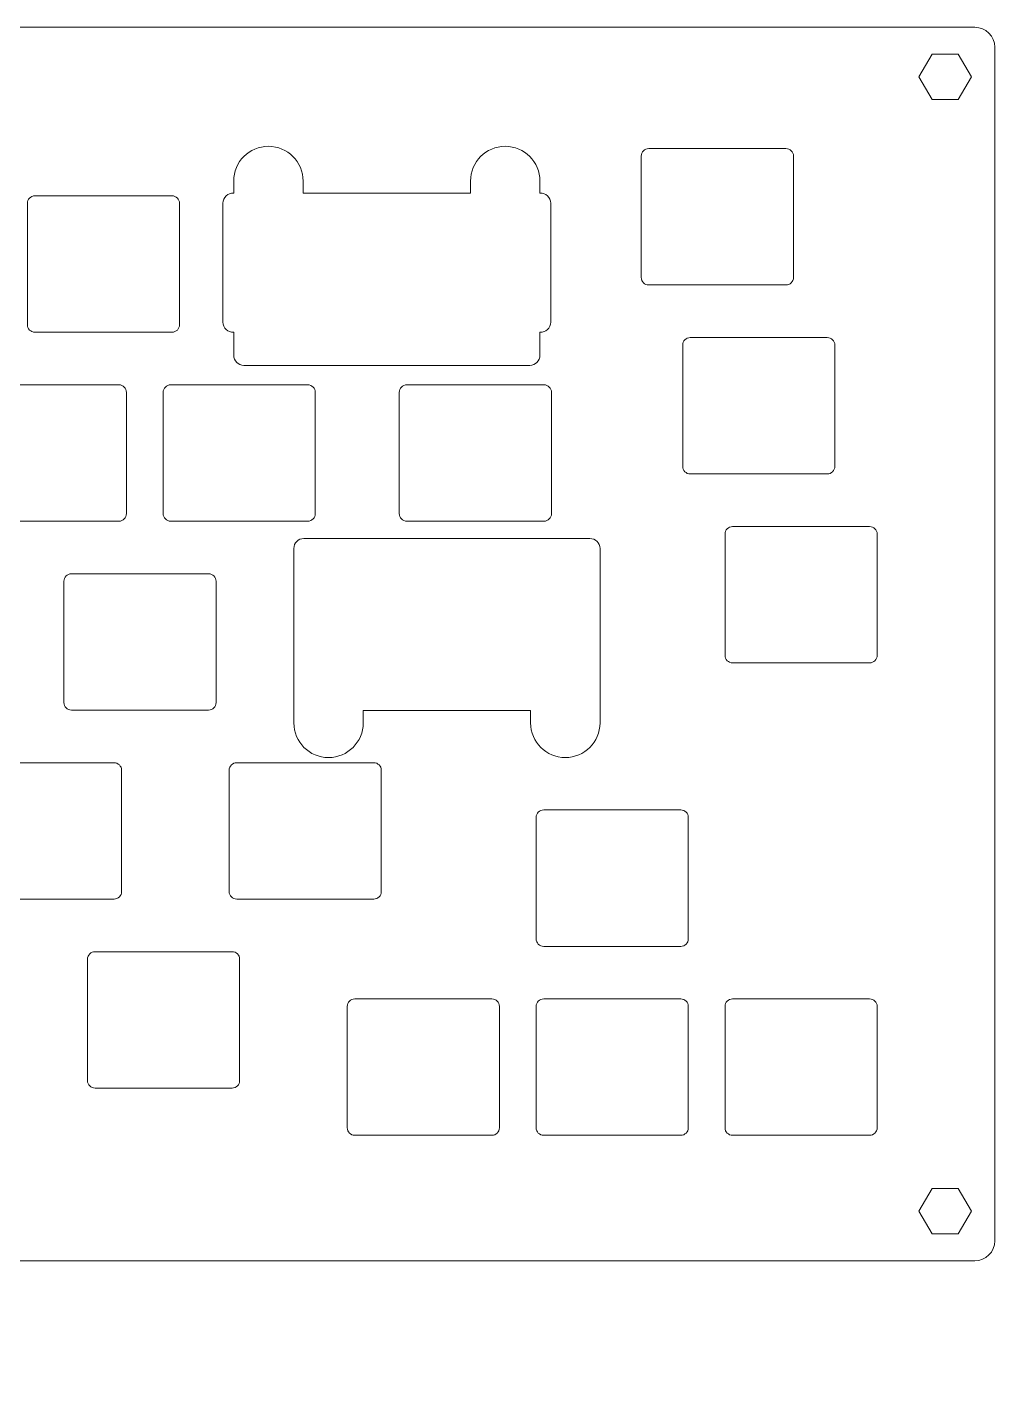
# Model space of a CAD drawing. Header units: millimetres. Extents: x -180 to 179, y -70 to 72.
# Drawn here: x 81.4 to 179, y -65.9 to 71.6 of the extents above; entities that cross this region are included whole.
import ezdxf

# ---------------------------------------------------------------- set-up
doc = ezdxf.new("R2010")
doc.units = ezdxf.units.MM
doc.header["$MEASUREMENT"] = 0
doc.layers.add('Layer 1', color=7, linetype='Continuous')

msp = doc.modelspace()

# ---------------------------------------------------------------- linework, layer by layer
at = {"layer": 'Layer 1', "color": 3, "lineweight": 9}
for points in [[(176.9986, 71.5724), (176.9986, 71.5724), (-178.0799, 71.5724), (-178.0799, 71.5724)], [(176.9986, 71.5724), (178.1024, 71.5724), (178.9995, 70.6758), (178.9995, 69.5713)]]:
    msp.add_open_spline(points, degree=3, dxfattribs=at)
at = {"layer": 'Layer 1', "color": 1, "lineweight": 5}
for points in [[(171.3613, 66.571), (171.3613, 66.571), (172.6807, 68.857), (172.6807, 68.857), (172.6807, 68.857), (172.6807, 68.857), (175.3208, 68.857), (175.3208, 68.857), (175.3208, 68.857), (175.3208, 68.857), (176.6401, 66.571), (176.6401, 66.571), (176.6401, 66.571), (176.6401, 66.571), (175.3208, 64.2855), (175.3208, 64.2855), (175.3208, 64.2855), (175.3208, 64.2855), (172.6807, 64.2855), (172.6807, 64.2855), (172.6807, 64.2855), (172.6807, 64.2855), (171.3613, 66.571), (171.3613, 66.571)], [(171.3613, -47.783), (171.3613, -47.783), (172.6807, -45.4971), (172.6807, -45.4971), (172.6807, -45.4971), (172.6807, -45.4971), (175.3208, -45.4971), (175.3208, -45.4971), (175.3208, -45.4971), (175.3208, -45.4971), (176.6401, -47.783), (176.6401, -47.783), (176.6401, -47.783), (176.6401, -47.783), (175.3208, -50.0686), (175.3208, -50.0686), (175.3208, -50.0686), (175.3208, -50.0686), (172.6807, -50.0686), (172.6807, -50.0686), (172.6807, -50.0686), (172.6807, -50.0686), (171.3613, -47.783), (171.3613, -47.783)]]:
    msp.add_open_spline(points, degree=3, knots=[0, 0, 0, 0, 0.14285714, 0.14285714, 0.14285714, 0.14285714, 0.28571429, 0.28571429, 0.28571429, 0.28571429, 0.42857143, 0.42857143, 0.42857143, 0.42857143, 0.57142857, 0.57142857, 0.57142857, 0.57142857, 0.71428571, 0.71428571, 0.71428571, 0.71428571, 1, 1, 1, 1], dxfattribs=at)
at = {"layer": 'Layer 1', "color": 3, "lineweight": 5}
msp.add_open_spline([(178.9995, -50.7816), (178.9995, -50.7816), (178.9995, 69.5713), (178.9995, 69.5713)], degree=3, dxfattribs=at)
at = {"layer": 'Layer 1', "color": 1, "lineweight": 9}
for points, knots in [([(102.2558, 56.07), (102.2558, 58.0027), (103.8226, 59.5695), (105.7553, 59.5695), (105.7553, 59.5695), (107.688, 59.5695), (109.2548, 58.0027), (109.2548, 56.07)], [0, 0, 0, 0, 0.33333333, 0.33333333, 0.33333333, 0.33333333, 1, 1, 1, 1]), ([(126.1328, 56.07), (126.1328, 58.0027), (127.6996, 59.5695), (129.6323, 59.5695), (129.6323, 59.5695), (131.565, 59.5695), (133.1318, 58.0027), (133.1318, 56.07)], [0, 0, 0, 0, 0.33333333, 0.33333333, 0.33333333, 0.33333333, 1, 1, 1, 1]), ([(157.9437, 45.5897), (157.9437, 45.5897), (144.1188, 45.5897), (144.1188, 45.5897), (144.1188, 45.5897), (143.6997, 45.5897), (143.3568, 45.9325), (143.3568, 46.3516), (143.3568, 46.3516), (143.3568, 46.3516), (143.3568, 58.5783), (143.3568, 58.5783), (143.3568, 58.5783), (143.3568, 58.9974), (143.6997, 59.3402), (144.1188, 59.3402), (144.1188, 59.3402), (144.1188, 59.3402), (157.9437, 59.3402), (157.9437, 59.3402), (157.9437, 59.3402), (158.3628, 59.3402), (158.7056, 58.9974), (158.7056, 58.5783), (158.7056, 58.5783), (158.7056, 58.5783), (158.7056, 46.3516), (158.7056, 46.3516), (158.7056, 46.3516), (158.7056, 45.9325), (158.3628, 45.5897), (157.9437, 45.5897)], [0, 0, 0, 0, 0.11111111, 0.11111111, 0.11111111, 0.11111111, 0.22222222, 0.22222222, 0.22222222, 0.22222222, 0.33333333, 0.33333333, 0.33333333, 0.33333333, 0.44444444, 0.44444444, 0.44444444, 0.44444444, 0.55555556, 0.55555556, 0.55555556, 0.55555556, 0.66666667, 0.66666667, 0.66666667, 0.66666667, 0.77777778, 0.77777778, 0.77777778, 0.77777778, 1, 1, 1, 1]), ([(109.2548, 56.0869), (109.2548, 56.0813), (109.2549, 56.0756), (109.2549, 56.07), (109.2549, 56.07), (109.2549, 56.07), (109.2549, 54.8398), (109.2549, 54.8398)], [0, 0, 0, 0, 0.33333333, 0.33333333, 0.33333333, 0.33333333, 1, 1, 1, 1]), ([(133.1318, 56.0869), (133.1318, 56.0813), (133.1319, 56.0756), (133.1319, 56.07), (133.1319, 56.07), (133.1319, 56.07), (133.1319, 54.8356), (133.1319, 54.8356)], [0, 0, 0, 0, 0.33333333, 0.33333333, 0.33333333, 0.33333333, 1, 1, 1, 1]), ([(96.0327, 40.8273), (96.0327, 40.8273), (82.2078, 40.8273), (82.2078, 40.8273), (82.2078, 40.8273), (81.7887, 40.8273), (81.4458, 41.1701), (81.4458, 41.5892), (81.4458, 41.5892), (81.4458, 41.5892), (81.4458, 53.8159), (81.4458, 53.8159), (81.4458, 53.8159), (81.4458, 54.235), (81.7887, 54.5778), (82.2078, 54.5778), (82.2078, 54.5778), (82.2078, 54.5778), (96.0327, 54.5778), (96.0327, 54.5778), (96.0327, 54.5778), (96.4518, 54.5778), (96.7946, 54.235), (96.7946, 53.8159), (96.7946, 53.8159), (96.7946, 53.8159), (96.7946, 41.5892), (96.7946, 41.5892), (96.7946, 41.5892), (96.7946, 41.1701), (96.4518, 40.8273), (96.0327, 40.8273)], [0, 0, 0, 0, 0.11111111, 0.11111111, 0.11111111, 0.11111111, 0.22222222, 0.22222222, 0.22222222, 0.22222222, 0.33333333, 0.33333333, 0.33333333, 0.33333333, 0.44444444, 0.44444444, 0.44444444, 0.44444444, 0.55555556, 0.55555556, 0.55555556, 0.55555556, 0.66666667, 0.66666667, 0.66666667, 0.66666667, 0.77777778, 0.77777778, 0.77777778, 0.77777778, 1, 1, 1, 1]), ([(102.2563, 54.8356), (101.6721, 54.8867), (101.1691, 54.4264), (101.1691, 53.8393), (101.1691, 53.8393), (101.1691, 53.8393), (101.1691, 41.8392), (101.1691, 41.8392), (101.1691, 41.8392), (101.1691, 41.2522), (101.6721, 40.7918), (102.2563, 40.843)], [0, 0, 0, 0, 0.25, 0.25, 0.25, 0.25, 0.5, 0.5, 0.5, 0.5, 1, 1, 1, 1]), ([(133.1314, 40.843), (133.717, 40.7918), (134.2201, 41.2522), (134.2201, 41.8392), (134.2201, 41.8392), (134.2201, 41.8392), (134.2201, 53.8393), (134.2201, 53.8393), (134.2201, 53.8393), (134.2201, 54.4264), (133.717, 54.8867), (133.1314, 54.8356)], [0, 0, 0, 0, 0.25, 0.25, 0.25, 0.25, 0.5, 0.5, 0.5, 0.5, 1, 1, 1, 1]), ([(108.239, 37.486), (108.239, 37.486), (103.2717, 37.486), (103.2717, 37.486), (103.2717, 37.486), (102.713, 37.486), (102.2558, 37.9432), (102.2558, 38.502), (102.2558, 38.502), (102.2558, 38.502), (102.2558, 40.843), (102.2558, 40.843)], [0, 0, 0, 0, 0.25, 0.25, 0.25, 0.25, 0.5, 0.5, 0.5, 0.5, 1, 1, 1, 1]), ([(133.1319, 40.843), (133.1319, 40.843), (133.1319, 38.502), (133.1319, 38.502), (133.1319, 38.502), (133.1319, 37.9432), (132.6747, 37.486), (132.116, 37.486), (132.116, 37.486), (132.116, 37.486), (127.1487, 37.486), (127.1487, 37.486)], [0, 0, 0, 0, 0.25, 0.25, 0.25, 0.25, 0.5, 0.5, 0.5, 0.5, 1, 1, 1, 1]), ([(162.1172, 26.5402), (162.1172, 26.5402), (148.2923, 26.5402), (148.2923, 26.5402), (148.2923, 26.5402), (147.8732, 26.5402), (147.5303, 26.883), (147.5303, 27.3021), (147.5303, 27.3021), (147.5303, 27.3021), (147.5303, 39.5288), (147.5303, 39.5288), (147.5303, 39.5288), (147.5303, 39.9479), (147.8732, 40.2907), (148.2923, 40.2907), (148.2923, 40.2907), (148.2923, 40.2907), (162.1172, 40.2907), (162.1172, 40.2907), (162.1172, 40.2907), (162.5363, 40.2907), (162.8791, 39.9479), (162.8791, 39.5288), (162.8791, 39.5288), (162.8791, 39.5288), (162.8791, 27.3021), (162.8791, 27.3021), (162.8791, 27.3021), (162.8791, 26.883), (162.5363, 26.5402), (162.1172, 26.5402)], [0, 0, 0, 0, 0.11111111, 0.11111111, 0.11111111, 0.11111111, 0.22222222, 0.22222222, 0.22222222, 0.22222222, 0.33333333, 0.33333333, 0.33333333, 0.33333333, 0.44444444, 0.44444444, 0.44444444, 0.44444444, 0.55555556, 0.55555556, 0.55555556, 0.55555556, 0.66666667, 0.66666667, 0.66666667, 0.66666667, 0.77777778, 0.77777778, 0.77777778, 0.77777778, 1, 1, 1, 1]), ([(102.2563, 38.502), (102.2563, 38.502), (102.2563, 38.485), (102.2563, 38.485), (102.2563, 38.485), (102.2563, 38.4778), (102.2564, 38.4705), (102.2565, 38.4634)], [0, 0, 0, 0, 0.33333333, 0.33333333, 0.33333333, 0.33333333, 1, 1, 1, 1]), ([(133.1312, 38.4635), (133.1313, 38.4705), (133.1314, 38.4778), (133.1314, 38.485), (133.1314, 38.485), (133.1314, 38.485), (133.1314, 38.502), (133.1314, 38.502)], [0, 0, 0, 0, 0.33333333, 0.33333333, 0.33333333, 0.33333333, 1, 1, 1, 1]), ([(90.6734, 21.7778), (90.6734, 21.7778), (76.8485, 21.7778), (76.8485, 21.7778), (76.8485, 21.7778), (76.4294, 21.7778), (76.0865, 22.1206), (76.0865, 22.5397), (76.0865, 22.5397), (76.0865, 22.5397), (76.0865, 34.7664), (76.0865, 34.7664), (76.0865, 34.7664), (76.0865, 35.1855), (76.4294, 35.5283), (76.8485, 35.5283), (76.8485, 35.5283), (76.8485, 35.5283), (90.6734, 35.5283), (90.6734, 35.5283), (90.6734, 35.5283), (91.0925, 35.5283), (91.4353, 35.1855), (91.4353, 34.7664), (91.4353, 34.7664), (91.4353, 34.7664), (91.4353, 22.5397), (91.4353, 22.5397), (91.4353, 22.5397), (91.4353, 22.1206), (91.0925, 21.7778), (90.6734, 21.7778)], [0, 0, 0, 0, 0.11111111, 0.11111111, 0.11111111, 0.11111111, 0.22222222, 0.22222222, 0.22222222, 0.22222222, 0.33333333, 0.33333333, 0.33333333, 0.33333333, 0.44444444, 0.44444444, 0.44444444, 0.44444444, 0.55555556, 0.55555556, 0.55555556, 0.55555556, 0.66666667, 0.66666667, 0.66666667, 0.66666667, 0.77777778, 0.77777778, 0.77777778, 0.77777778, 1, 1, 1, 1]), ([(109.7229, 21.7778), (109.7229, 21.7778), (95.898, 21.7778), (95.898, 21.7778), (95.898, 21.7778), (95.4789, 21.7778), (95.136, 22.1206), (95.136, 22.5397), (95.136, 22.5397), (95.136, 22.5397), (95.136, 34.7664), (95.136, 34.7664), (95.136, 34.7664), (95.136, 35.1855), (95.4789, 35.5283), (95.898, 35.5283), (95.898, 35.5283), (95.898, 35.5283), (109.7229, 35.5283), (109.7229, 35.5283), (109.7229, 35.5283), (110.142, 35.5283), (110.4848, 35.1855), (110.4848, 34.7664), (110.4848, 34.7664), (110.4848, 34.7664), (110.4848, 22.5397), (110.4848, 22.5397), (110.4848, 22.5397), (110.4848, 22.1206), (110.142, 21.7778), (109.7229, 21.7778)], [0, 0, 0, 0, 0.11111111, 0.11111111, 0.11111111, 0.11111111, 0.22222222, 0.22222222, 0.22222222, 0.22222222, 0.33333333, 0.33333333, 0.33333333, 0.33333333, 0.44444444, 0.44444444, 0.44444444, 0.44444444, 0.55555556, 0.55555556, 0.55555556, 0.55555556, 0.66666667, 0.66666667, 0.66666667, 0.66666667, 0.77777778, 0.77777778, 0.77777778, 0.77777778, 1, 1, 1, 1]), ([(133.5428, 21.7778), (133.5428, 21.7778), (119.7179, 21.7778), (119.7179, 21.7778), (119.7179, 21.7778), (119.2988, 21.7778), (118.9559, 22.1206), (118.9559, 22.5397), (118.9559, 22.5397), (118.9559, 22.5397), (118.9559, 34.7664), (118.9559, 34.7664), (118.9559, 34.7664), (118.9559, 35.1855), (119.2988, 35.5283), (119.7179, 35.5283), (119.7179, 35.5283), (119.7179, 35.5283), (133.5428, 35.5283), (133.5428, 35.5283), (133.5428, 35.5283), (133.9619, 35.5283), (134.3047, 35.1855), (134.3047, 34.7664), (134.3047, 34.7664), (134.3047, 34.7664), (134.3047, 22.5397), (134.3047, 22.5397), (134.3047, 22.5397), (134.3047, 22.1206), (133.9619, 21.7778), (133.5428, 21.7778)], [0, 0, 0, 0, 0.11111111, 0.11111111, 0.11111111, 0.11111111, 0.22222222, 0.22222222, 0.22222222, 0.22222222, 0.33333333, 0.33333333, 0.33333333, 0.33333333, 0.44444444, 0.44444444, 0.44444444, 0.44444444, 0.55555556, 0.55555556, 0.55555556, 0.55555556, 0.66666667, 0.66666667, 0.66666667, 0.66666667, 0.77777778, 0.77777778, 0.77777778, 0.77777778, 1, 1, 1, 1]), ([(166.3864, 7.4906), (166.3864, 7.4906), (152.5615, 7.4906), (152.5615, 7.4906), (152.5615, 7.4906), (152.1424, 7.4906), (151.7995, 7.8334), (151.7995, 8.2525), (151.7995, 8.2525), (151.7995, 8.2525), (151.7995, 20.4792), (151.7995, 20.4792), (151.7995, 20.4792), (151.7995, 20.8983), (152.1424, 21.2411), (152.5615, 21.2411), (152.5615, 21.2411), (152.5615, 21.2411), (166.3864, 21.2411), (166.3864, 21.2411), (166.3864, 21.2411), (166.8055, 21.2411), (167.1483, 20.8983), (167.1483, 20.4792), (167.1483, 20.4792), (167.1483, 20.4792), (167.1483, 8.2525), (167.1483, 8.2525), (167.1483, 8.2525), (167.1483, 7.8334), (166.8055, 7.4906), (166.3864, 7.4906)], [0, 0, 0, 0, 0.11111111, 0.11111111, 0.11111111, 0.11111111, 0.22222222, 0.22222222, 0.22222222, 0.22222222, 0.33333333, 0.33333333, 0.33333333, 0.33333333, 0.44444444, 0.44444444, 0.44444444, 0.44444444, 0.55555556, 0.55555556, 0.55555556, 0.55555556, 0.66666667, 0.66666667, 0.66666667, 0.66666667, 0.77777778, 0.77777778, 0.77777778, 0.77777778, 1, 1, 1, 1]), ([(114.3011, 20.0336), (114.3011, 20.0336), (109.3338, 20.0336), (109.3338, 20.0336), (109.3338, 20.0336), (108.7751, 20.0336), (108.3179, 19.5764), (108.3179, 19.0176), (108.3179, 19.0176), (108.3179, 19.0176), (108.3179, 1.4496), (108.3179, 1.4496)], [0, 0, 0, 0, 0.25, 0.25, 0.25, 0.25, 0.5, 0.5, 0.5, 0.5, 1, 1, 1, 1]), ([(139.1939, 1.4327), (139.1939, 1.4383), (139.194, 1.4439), (139.194, 1.4496), (139.194, 1.4496), (139.194, 1.4496), (139.194, 19.0176), (139.194, 19.0176), (139.194, 19.0176), (139.194, 19.5764), (138.7368, 20.0336), (138.1781, 20.0336), (138.1781, 20.0336), (138.1781, 20.0336), (133.2108, 20.0336), (133.2108, 20.0336)], [0, 0, 0, 0, 0.2, 0.2, 0.2, 0.2, 0.4, 0.4, 0.4, 0.4, 0.6, 0.6, 0.6, 0.6, 1, 1, 1, 1]), ([(99.713, 2.7283), (99.713, 2.7283), (85.8881, 2.7283), (85.8881, 2.7283), (85.8881, 2.7283), (85.469, 2.7283), (85.1261, 3.0711), (85.1261, 3.4902), (85.1261, 3.4902), (85.1261, 3.4902), (85.1261, 15.7169), (85.1261, 15.7169), (85.1261, 15.7169), (85.1261, 16.136), (85.469, 16.4788), (85.8881, 16.4788), (85.8881, 16.4788), (85.8881, 16.4788), (99.713, 16.4788), (99.713, 16.4788), (99.713, 16.4788), (100.1321, 16.4788), (100.4749, 16.136), (100.4749, 15.7169), (100.4749, 15.7169), (100.4749, 15.7169), (100.4749, 3.4902), (100.4749, 3.4902), (100.4749, 3.4902), (100.4749, 3.0711), (100.1321, 2.7283), (99.713, 2.7283)], [0, 0, 0, 0, 0.11111111, 0.11111111, 0.11111111, 0.11111111, 0.22222222, 0.22222222, 0.22222222, 0.22222222, 0.33333333, 0.33333333, 0.33333333, 0.33333333, 0.44444444, 0.44444444, 0.44444444, 0.44444444, 0.55555556, 0.55555556, 0.55555556, 0.55555556, 0.66666667, 0.66666667, 0.66666667, 0.66666667, 0.77777778, 0.77777778, 0.77777778, 0.77777778, 1, 1, 1, 1]), ([(108.3179, 1.4496), (108.3179, -0.4831), (109.8847, -2.0499), (111.8174, -2.0499), (111.8174, -2.0499), (113.7501, -2.0499), (115.3169, -0.4831), (115.3169, 1.4496)], [0, 0, 0, 0, 0.33333333, 0.33333333, 0.33333333, 0.33333333, 1, 1, 1, 1]), ([(115.3169, 1.4327), (115.3169, 1.4383), (115.317, 1.4439), (115.317, 1.4496), (115.317, 1.4496), (115.317, 1.4496), (115.317, 2.6798), (115.317, 2.6798)], [0, 0, 0, 0, 0.33333333, 0.33333333, 0.33333333, 0.33333333, 1, 1, 1, 1]), ([(132.1949, 1.4496), (132.1949, -0.4831), (133.7617, -2.0499), (135.6944, -2.0499), (135.6944, -2.0499), (137.6271, -2.0499), (139.1939, -0.4831), (139.1939, 1.4496)], [0, 0, 0, 0, 0.33333333, 0.33333333, 0.33333333, 0.33333333, 1, 1, 1, 1]), ([(90.1883, -16.3212), (90.1883, -16.3212), (76.3634, -16.3212), (76.3634, -16.3212), (76.3634, -16.3212), (75.9443, -16.3212), (75.6014, -15.9784), (75.6014, -15.5593), (75.6014, -15.5593), (75.6014, -15.5593), (75.6014, -3.3326), (75.6014, -3.3326), (75.6014, -3.3326), (75.6014, -2.9135), (75.9443, -2.5707), (76.3634, -2.5707), (76.3634, -2.5707), (76.3634, -2.5707), (90.1883, -2.5707), (90.1883, -2.5707), (90.1883, -2.5707), (90.6074, -2.5707), (90.9502, -2.9135), (90.9502, -3.3326), (90.9502, -3.3326), (90.9502, -3.3326), (90.9502, -15.5593), (90.9502, -15.5593), (90.9502, -15.5593), (90.9502, -15.9784), (90.6074, -16.3212), (90.1883, -16.3212)], [0, 0, 0, 0, 0.11111111, 0.11111111, 0.11111111, 0.11111111, 0.22222222, 0.22222222, 0.22222222, 0.22222222, 0.33333333, 0.33333333, 0.33333333, 0.33333333, 0.44444444, 0.44444444, 0.44444444, 0.44444444, 0.55555556, 0.55555556, 0.55555556, 0.55555556, 0.66666667, 0.66666667, 0.66666667, 0.66666667, 0.77777778, 0.77777778, 0.77777778, 0.77777778, 1, 1, 1, 1]), ([(116.3795, -16.3212), (116.3795, -16.3212), (102.5546, -16.3212), (102.5546, -16.3212), (102.5546, -16.3212), (102.1355, -16.3212), (101.7926, -15.9784), (101.7926, -15.5593), (101.7926, -15.5593), (101.7926, -15.5593), (101.7926, -3.3326), (101.7926, -3.3326), (101.7926, -3.3326), (101.7926, -2.9135), (102.1355, -2.5707), (102.5546, -2.5707), (102.5546, -2.5707), (102.5546, -2.5707), (116.3795, -2.5707), (116.3795, -2.5707), (116.3795, -2.5707), (116.7986, -2.5707), (117.1414, -2.9135), (117.1414, -3.3326), (117.1414, -3.3326), (117.1414, -3.3326), (117.1414, -15.5593), (117.1414, -15.5593), (117.1414, -15.5593), (117.1414, -15.9784), (116.7986, -16.3212), (116.3795, -16.3212)], [0, 0, 0, 0, 0.11111111, 0.11111111, 0.11111111, 0.11111111, 0.22222222, 0.22222222, 0.22222222, 0.22222222, 0.33333333, 0.33333333, 0.33333333, 0.33333333, 0.44444444, 0.44444444, 0.44444444, 0.44444444, 0.55555556, 0.55555556, 0.55555556, 0.55555556, 0.66666667, 0.66666667, 0.66666667, 0.66666667, 0.77777778, 0.77777778, 0.77777778, 0.77777778, 1, 1, 1, 1]), ([(147.3368, -21.0827), (147.3368, -21.0827), (133.5119, -21.0827), (133.5119, -21.0827), (133.5119, -21.0827), (133.0928, -21.0827), (132.7499, -20.7399), (132.7499, -20.3208), (132.7499, -20.3208), (132.7499, -20.3208), (132.7499, -8.0941), (132.7499, -8.0941), (132.7499, -8.0941), (132.7499, -7.675), (133.0928, -7.3322), (133.5119, -7.3322), (133.5119, -7.3322), (133.5119, -7.3322), (147.3368, -7.3322), (147.3368, -7.3322), (147.3368, -7.3322), (147.7559, -7.3322), (148.0987, -7.675), (148.0987, -8.0941), (148.0987, -8.0941), (148.0987, -8.0941), (148.0987, -20.3208), (148.0987, -20.3208), (148.0987, -20.3208), (148.0987, -20.7399), (147.7559, -21.0827), (147.3368, -21.0827)], [0, 0, 0, 0, 0.11111111, 0.11111111, 0.11111111, 0.11111111, 0.22222222, 0.22222222, 0.22222222, 0.22222222, 0.33333333, 0.33333333, 0.33333333, 0.33333333, 0.44444444, 0.44444444, 0.44444444, 0.44444444, 0.55555556, 0.55555556, 0.55555556, 0.55555556, 0.66666667, 0.66666667, 0.66666667, 0.66666667, 0.77777778, 0.77777778, 0.77777778, 0.77777778, 1, 1, 1, 1]), ([(102.0932, -35.3708), (102.0932, -35.3708), (88.2683, -35.3708), (88.2683, -35.3708), (88.2683, -35.3708), (87.8492, -35.3708), (87.5063, -35.028), (87.5063, -34.6089), (87.5063, -34.6089), (87.5063, -34.6089), (87.5063, -22.3822), (87.5063, -22.3822), (87.5063, -22.3822), (87.5063, -21.9631), (87.8492, -21.6203), (88.2683, -21.6203), (88.2683, -21.6203), (88.2683, -21.6203), (102.0932, -21.6203), (102.0932, -21.6203), (102.0932, -21.6203), (102.5123, -21.6203), (102.8551, -21.9631), (102.8551, -22.3822), (102.8551, -22.3822), (102.8551, -22.3822), (102.8551, -34.6089), (102.8551, -34.6089), (102.8551, -34.6089), (102.8551, -35.028), (102.5123, -35.3708), (102.0932, -35.3708)], [0, 0, 0, 0, 0.11111111, 0.11111111, 0.11111111, 0.11111111, 0.22222222, 0.22222222, 0.22222222, 0.22222222, 0.33333333, 0.33333333, 0.33333333, 0.33333333, 0.44444444, 0.44444444, 0.44444444, 0.44444444, 0.55555556, 0.55555556, 0.55555556, 0.55555556, 0.66666667, 0.66666667, 0.66666667, 0.66666667, 0.77777778, 0.77777778, 0.77777778, 0.77777778, 1, 1, 1, 1]), ([(128.2873, -40.1322), (128.2873, -40.1322), (114.4624, -40.1322), (114.4624, -40.1322), (114.4624, -40.1322), (114.0433, -40.1322), (113.7004, -39.7894), (113.7004, -39.3703), (113.7004, -39.3703), (113.7004, -39.3703), (113.7004, -27.1436), (113.7004, -27.1436), (113.7004, -27.1436), (113.7004, -26.7245), (114.0433, -26.3817), (114.4624, -26.3817), (114.4624, -26.3817), (114.4624, -26.3817), (128.2873, -26.3817), (128.2873, -26.3817), (128.2873, -26.3817), (128.7064, -26.3817), (129.0492, -26.7245), (129.0492, -27.1436), (129.0492, -27.1436), (129.0492, -27.1436), (129.0492, -39.3703), (129.0492, -39.3703), (129.0492, -39.3703), (129.0492, -39.7894), (128.7064, -40.1322), (128.2873, -40.1322)], [0, 0, 0, 0, 0.11111111, 0.11111111, 0.11111111, 0.11111111, 0.22222222, 0.22222222, 0.22222222, 0.22222222, 0.33333333, 0.33333333, 0.33333333, 0.33333333, 0.44444444, 0.44444444, 0.44444444, 0.44444444, 0.55555556, 0.55555556, 0.55555556, 0.55555556, 0.66666667, 0.66666667, 0.66666667, 0.66666667, 0.77777778, 0.77777778, 0.77777778, 0.77777778, 1, 1, 1, 1]), ([(147.3368, -40.1322), (147.3368, -40.1322), (133.5119, -40.1322), (133.5119, -40.1322), (133.5119, -40.1322), (133.0928, -40.1322), (132.7499, -39.7894), (132.7499, -39.3703), (132.7499, -39.3703), (132.7499, -39.3703), (132.7499, -27.1436), (132.7499, -27.1436), (132.7499, -27.1436), (132.7499, -26.7245), (133.0928, -26.3817), (133.5119, -26.3817), (133.5119, -26.3817), (133.5119, -26.3817), (147.3368, -26.3817), (147.3368, -26.3817), (147.3368, -26.3817), (147.7559, -26.3817), (148.0987, -26.7245), (148.0987, -27.1436), (148.0987, -27.1436), (148.0987, -27.1436), (148.0987, -39.3703), (148.0987, -39.3703), (148.0987, -39.3703), (148.0987, -39.7894), (147.7559, -40.1322), (147.3368, -40.1322)], [0, 0, 0, 0, 0.11111111, 0.11111111, 0.11111111, 0.11111111, 0.22222222, 0.22222222, 0.22222222, 0.22222222, 0.33333333, 0.33333333, 0.33333333, 0.33333333, 0.44444444, 0.44444444, 0.44444444, 0.44444444, 0.55555556, 0.55555556, 0.55555556, 0.55555556, 0.66666667, 0.66666667, 0.66666667, 0.66666667, 0.77777778, 0.77777778, 0.77777778, 0.77777778, 1, 1, 1, 1]), ([(166.3864, -40.1322), (166.3864, -40.1322), (152.5615, -40.1322), (152.5615, -40.1322), (152.5615, -40.1322), (152.1424, -40.1322), (151.7995, -39.7894), (151.7995, -39.3703), (151.7995, -39.3703), (151.7995, -39.3703), (151.7995, -27.1436), (151.7995, -27.1436), (151.7995, -27.1436), (151.7995, -26.7245), (152.1424, -26.3817), (152.5615, -26.3817), (152.5615, -26.3817), (152.5615, -26.3817), (166.3864, -26.3817), (166.3864, -26.3817), (166.3864, -26.3817), (166.8055, -26.3817), (167.1483, -26.7245), (167.1483, -27.1436), (167.1483, -27.1436), (167.1483, -27.1436), (167.1483, -39.3703), (167.1483, -39.3703), (167.1483, -39.3703), (167.1483, -39.7894), (166.8055, -40.1322), (166.3864, -40.1322)], [0, 0, 0, 0, 0.11111111, 0.11111111, 0.11111111, 0.11111111, 0.22222222, 0.22222222, 0.22222222, 0.22222222, 0.33333333, 0.33333333, 0.33333333, 0.33333333, 0.44444444, 0.44444444, 0.44444444, 0.44444444, 0.55555556, 0.55555556, 0.55555556, 0.55555556, 0.66666667, 0.66666667, 0.66666667, 0.66666667, 0.77777778, 0.77777778, 0.77777778, 0.77777778, 1, 1, 1, 1])]:
    msp.add_open_spline(points, degree=3, knots=knots, dxfattribs=at)
for points in [[(102.2558, 54.8356), (102.2558, 54.8356), (102.2558, 56.07), (102.2558, 56.07)], [(126.1328, 54.8398), (126.1328, 54.8398), (126.1328, 56.07), (126.1328, 56.07)], [(126.1328, 54.8398), (126.1328, 54.8398), (109.2549, 54.8398), (109.2549, 54.8398)], [(108.239, 37.486), (108.239, 37.486), (127.1487, 37.486), (127.1487, 37.486)], [(114.3011, 20.0336), (114.3011, 20.0336), (133.2108, 20.0336), (133.2108, 20.0336)], [(132.1949, 2.6798), (132.1949, 2.6798), (115.317, 2.6798), (115.317, 2.6798)], [(132.1949, 2.6798), (132.1949, 2.6798), (132.1949, 1.4496), (132.1949, 1.4496)]]:
    msp.add_open_spline(points, degree=3, dxfattribs=at)
at = {"layer": 'Layer 1', "color": 3, "lineweight": 9}
msp.add_open_spline([(178.9995, -50.7817), (178.9995, -51.8874), (178.1024, -52.7825), (176.9986, -52.7825), (176.9986, -52.7825), (176.9986, -52.7825), (72.474, -52.7825), (72.474, -52.7825), (72.474, -52.7825), (72.474, -52.7825), (8.9294, -65.8843), (8.9294, -65.8843)], degree=3, knots=[0, 0, 0, 0, 0.25, 0.25, 0.25, 0.25, 0.5, 0.5, 0.5, 0.5, 1, 1, 1, 1], dxfattribs=at)

doc.saveas('drawing.dxf')
